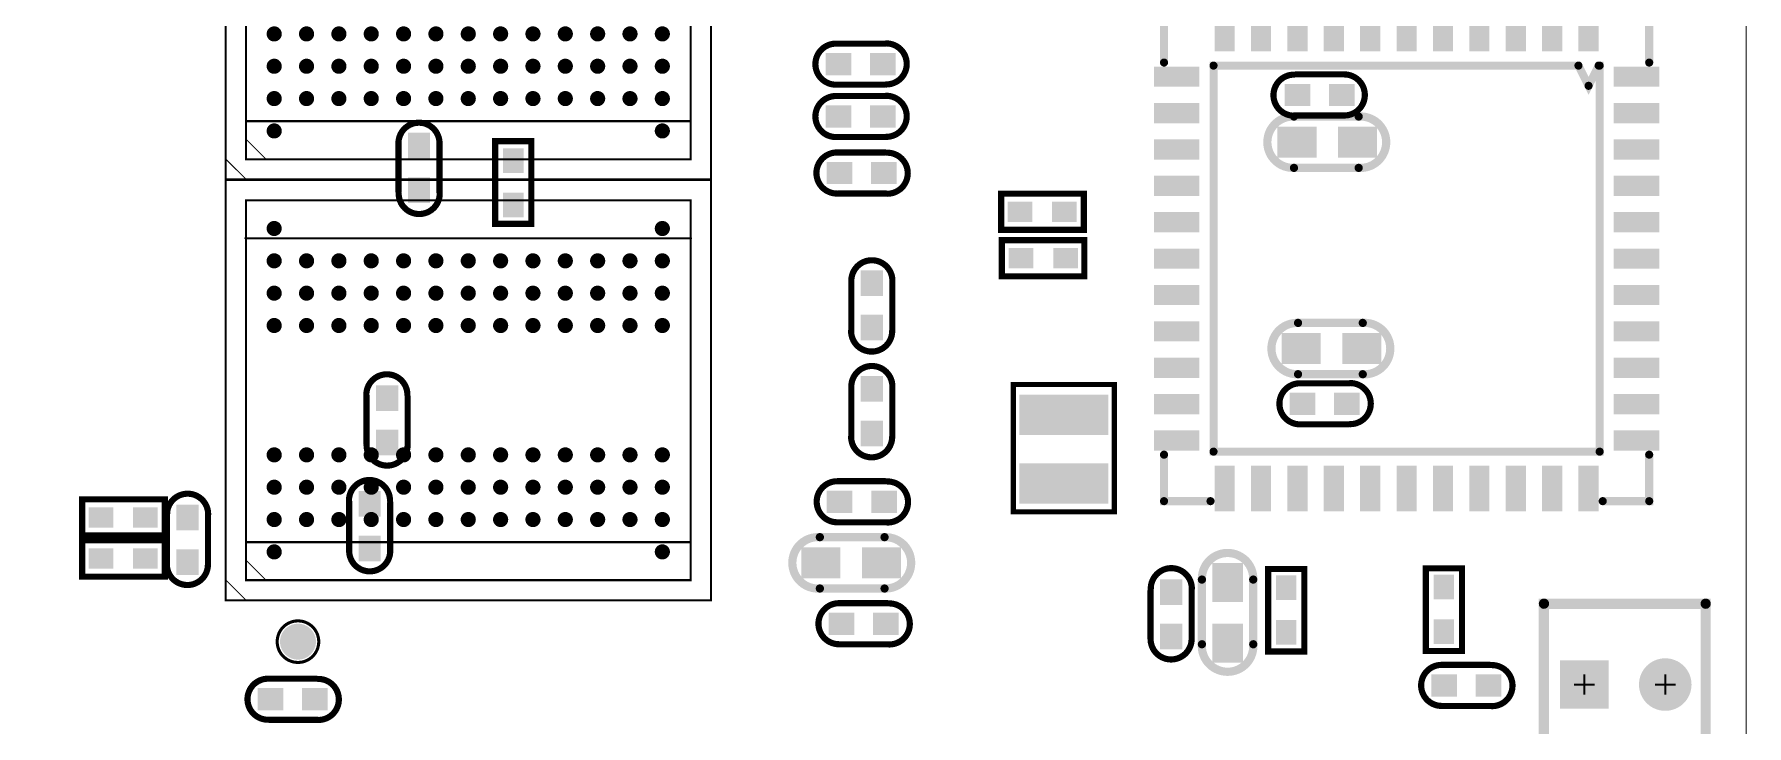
# Model space of a CAD drawing. Extents: x 68 to 180, y 55 to 144.
# Drawn here: x 137.57 to 179.92, y 100.97 to 118.08 of the extents above; entities that cross this region are included whole.
import ezdxf

# ---------------------------------------------------------------- set-up
doc = ezdxf.new("R2010")
doc.units = 0
doc.header["$MEASUREMENT"] = 0
doc.layers.get('0').update_dxf_attribs({"linetype": 'CONTINUOUS'})
for name, color, linetype in [('BOARD_OUTLINE_00', 2, 'CONTINUOUS'), ('DRIL_NPLTE_THRU_01', 16, 'CONTINUOUS'), ('DRIL_NPLTE_THRU_02', 4, 'CONTINUOUS'), ('DRIL_NPLTE_THRU_03', 96, 'CONTINUOUS'), ('DRIL_NPLTE_THRU_04', 136, 'CONTINUOUS'), ('DRIL_NPLTE_THRU_05', 34, 'CONTINUOUS'), ('DRIL_NPLTE_THRU_06', 176, 'CONTINUOUS'), ('DRIL_PLTE_THRU_01', 16, 'CONTINUOUS'), ('DRIL_PLTE_THRU_02', 4, 'CONTINUOUS'), ('DRIL_PLTE_THRU_03', 96, 'CONTINUOUS'), ('DRIL_PLTE_THRU_04', 136, 'CONTINUOUS'), ('DRIL_PLTE_THRU_05', 34, 'CONTINUOUS'), ('DRIL_PLTE_THRU_06', 176, 'CONTINUOUS'), ('DRIL_SYMBOL', 2, 'CONTINUOUS'), ('PADS_BOT', 5, 'CONTINUOUS'), ('PADS_INNER', 1, 'CONTINUOUS'), ('PADS_TOP', 1, 'CONTINUOUS'), ('PADS_XR_121', 222, 'CONTINUOUS'), ('PART_BOT_2DLINE_00', 253, 'CONTINUOUS'), ('PART_TOP_2DLINE_00', 67, 'CONTINUOUS')]:
    doc.layers.add(name, color=color, linetype=linetype)

# ---------------------------------------------------------------- blocks, each defined once
blk = doc.blocks.new('BOARD_5728')
at = {"layer": 'BOARD_OUTLINE_00', "const_width": 0.0254}
blk.add_lwpolyline([(0, -12.664, -0.306685), (1, -11.664), (110.44, -11.664, -0.233627), (111.44, -12.664), (111.44, -92.464, -0.199366), (110.44, -93.464), (1, -93.464, -0.298113), (0, -92.464), (0, -85.073), (12, -85.073), (12, -50.989), (2.337, -50.989), (2.356, -32.194), (0, -32.194)], format="xyb", close=True, dxfattribs=at)
blk = doc.blocks.new('SMOOTH_0$1524')
at = {"const_width": 0.0762}
blk.add_lwpolyline([(-0.0381, 0, 1), (0.0381, 0, 1)], format="xyb", close=True, dxfattribs=at)
blk = doc.blocks.new('PART_BODY_TOP_5731')
at = {"layer": 'PART_TOP_2DLINE_00', "const_width": 0.152}
blk.add_lwpolyline([(-1.028, -0.449), (-1.028, 0.446), (1.015, 0.446), (1.015, -0.449)], close=True, dxfattribs=at)
at = {"layer": 'PART_TOP_2DLINE_00'}
for p in [(-1.028, 0.446), (1.015, 0.446), (-1.028, -0.449), (1.015, -0.449)]:
    blk.add_blockref('SMOOTH_0$1524', p, dxfattribs=at)
blk = doc.blocks.new('DRIL_HOLE_0')
blk.add_lwpolyline([(0, 0, 1), (0, 0, 1)], format="xyb", close=True)
blk = doc.blocks.new('PAD_0')
blk.add_lwpolyline([(0, 0, 1), (0, 0, 1)], format="xyb", close=True)
blk = doc.blocks.new('PAD_1')
at = {"const_width": 0.508}
blk.add_lwpolyline([(-0.305, 0), (0.305, 0)], dxfattribs=at)
blk = doc.blocks.new('STK_TOP_14')
at = {"layer": 'DRIL_PLTE_THRU_01'}
blk.add_blockref('DRIL_HOLE_0', (0, 0), dxfattribs=at)
at = {"layer": 'DRIL_PLTE_THRU_02'}
blk.add_blockref('DRIL_HOLE_0', (0, 0), dxfattribs=at)
at = {"layer": 'DRIL_PLTE_THRU_03'}
blk.add_blockref('DRIL_HOLE_0', (0, 0), dxfattribs=at)
at = {"layer": 'DRIL_PLTE_THRU_04'}
blk.add_blockref('DRIL_HOLE_0', (0, 0), dxfattribs=at)
at = {"layer": 'DRIL_PLTE_THRU_05'}
blk.add_blockref('DRIL_HOLE_0', (0, 0), dxfattribs=at)
at = {"layer": 'DRIL_PLTE_THRU_06'}
blk.add_blockref('DRIL_HOLE_0', (0, 0), dxfattribs=at)
at = {"layer": 'PADS_BOT'}
blk.add_blockref('PAD_0', (0, 0), dxfattribs=at)
at = {"layer": 'PADS_INNER'}
blk.add_blockref('PAD_0', (0, 0), dxfattribs=at)
at = {"layer": 'PADS_TOP'}
blk.add_blockref('PAD_1', (0, 0), dxfattribs=at)
blk = doc.blocks.new('SYM_TOP_14')
for name, p in [('PART_BODY_TOP_5731', (0, 0)), ('STK_TOP_14', (-0.55, 0)), ('STK_TOP_14', (0.55, 0))]:
    blk.add_blockref(name, p)
blk = doc.blocks.new('PART_TOP_3')
blk.add_blockref('SYM_TOP_14', (0, 0))
blk = doc.blocks.new('PART_TOP_5')
blk.add_blockref('SYM_TOP_14', (0, 0))
blk = doc.blocks.new('PART_BODY_BOT_5731')
at = {"layer": 'PART_BOT_2DLINE_00', "const_width": 0.152}
blk.add_lwpolyline([(-1.028, -0.449), (-1.028, 0.446), (1.015, 0.446), (1.015, -0.449)], close=True, dxfattribs=at)
at = {"layer": 'PART_BOT_2DLINE_00'}
for p in [(-1.028, 0.446), (1.015, 0.446), (-1.028, -0.449), (1.015, -0.449)]:
    blk.add_blockref('SMOOTH_0$1524', p, dxfattribs=at)
blk = doc.blocks.new('STK_BOT_14')
at = {"layer": 'DRIL_PLTE_THRU_01'}
blk.add_blockref('DRIL_HOLE_0', (0, 0), dxfattribs=at)
at = {"layer": 'DRIL_PLTE_THRU_02'}
blk.add_blockref('DRIL_HOLE_0', (0, 0), dxfattribs=at)
at = {"layer": 'DRIL_PLTE_THRU_03'}
blk.add_blockref('DRIL_HOLE_0', (0, 0), dxfattribs=at)
at = {"layer": 'DRIL_PLTE_THRU_04'}
blk.add_blockref('DRIL_HOLE_0', (0, 0), dxfattribs=at)
at = {"layer": 'DRIL_PLTE_THRU_05'}
blk.add_blockref('DRIL_HOLE_0', (0, 0), dxfattribs=at)
at = {"layer": 'DRIL_PLTE_THRU_06'}
blk.add_blockref('DRIL_HOLE_0', (0, 0), dxfattribs=at)
at = {"layer": 'PADS_BOT'}
blk.add_blockref('PAD_1', (0, 0), dxfattribs=at)
at = {"layer": 'PADS_INNER'}
blk.add_blockref('PAD_0', (0, 0), dxfattribs=at)
at = {"layer": 'PADS_TOP'}
blk.add_blockref('PAD_0', (0, 0), dxfattribs=at)
blk = doc.blocks.new('SYM_BOT_14')
for name, p in [('PART_BODY_BOT_5731', (0, 0)), ('STK_BOT_14', (-0.55, 0)), ('STK_BOT_14', (0.55, 0))]:
    blk.add_blockref(name, p)
blk = doc.blocks.new('PART_BOT_10')
blk.add_blockref('SYM_BOT_14', (0, 0))
blk = doc.blocks.new('SMOOTH_0$2032')
at = {"const_width": 0.1016}
blk.add_lwpolyline([(-0.0508, 0, 1), (0.0508, 0, 1)], format="xyb", close=True, dxfattribs=at)
blk = doc.blocks.new('PART_BODY_BOT_5734')
at = {"layer": 'PART_BOT_2DLINE_00', "const_width": 0.2032}
blk.add_lwpolyline([(-0.025146, 0.635), (1.575054, 0.635, -1.036434944), (1.575054, -0.635), (-0.025146, -0.635, -1.07236871)], format="xyb", close=True, dxfattribs=at)
at = {"layer": 'PART_BOT_2DLINE_00'}
for p in [(-0.025146, 0.635), (1.575054, 0.635), (-0.025146, -0.635), (1.575054, -0.635)]:
    blk.add_blockref('SMOOTH_0$2032', p, dxfattribs=at)
blk = doc.blocks.new('PAD_7')
at = {"const_width": 0.762}
blk.add_lwpolyline([(-0.4826, 0), (0.4826, 0)], dxfattribs=at)
blk = doc.blocks.new('STK_BOT_19')
at = {"layer": 'DRIL_PLTE_THRU_01'}
blk.add_blockref('DRIL_HOLE_0', (0, 0), dxfattribs=at)
at = {"layer": 'DRIL_PLTE_THRU_02'}
blk.add_blockref('DRIL_HOLE_0', (0, 0), dxfattribs=at)
at = {"layer": 'DRIL_PLTE_THRU_03'}
blk.add_blockref('DRIL_HOLE_0', (0, 0), dxfattribs=at)
at = {"layer": 'DRIL_PLTE_THRU_04'}
blk.add_blockref('DRIL_HOLE_0', (0, 0), dxfattribs=at)
at = {"layer": 'DRIL_PLTE_THRU_05'}
blk.add_blockref('DRIL_HOLE_0', (0, 0), dxfattribs=at)
at = {"layer": 'DRIL_PLTE_THRU_06'}
blk.add_blockref('DRIL_HOLE_0', (0, 0), dxfattribs=at)
at = {"layer": 'PADS_BOT'}
blk.add_blockref('PAD_7', (0, 0), dxfattribs=at)
at = {"layer": 'PADS_INNER'}
blk.add_blockref('PAD_0', (0, 0), dxfattribs=at)
at = {"layer": 'PADS_TOP'}
blk.add_blockref('PAD_0', (0, 0), dxfattribs=at)
blk = doc.blocks.new('SYM_BOT_17')
for name, p in [('PART_BODY_BOT_5734', (0, 0)), ('STK_BOT_19', (0, 0)), ('STK_BOT_19', (1.500124, 0))]:
    blk.add_blockref(name, p)
blk = doc.blocks.new('PART_BOT_16')
blk.add_blockref('SYM_BOT_17', (0, 0))
blk = doc.blocks.new('PART_BODY_TOP_5734')
at = {"layer": 'PART_TOP_2DLINE_00', "const_width": 0.2032}
blk.add_lwpolyline([(-0.025146, 0.635), (1.575054, 0.635, -1.036434944), (1.575054, -0.635), (-0.025146, -0.635, -1.07236871)], format="xyb", close=True, dxfattribs=at)
at = {"layer": 'PART_TOP_2DLINE_00'}
for p in [(-0.025146, 0.635), (1.575054, 0.635), (-0.025146, -0.635), (1.575054, -0.635)]:
    blk.add_blockref('SMOOTH_0$2032', p, dxfattribs=at)
blk = doc.blocks.new('STK_TOP_19')
at = {"layer": 'DRIL_PLTE_THRU_01'}
blk.add_blockref('DRIL_HOLE_0', (0, 0), dxfattribs=at)
at = {"layer": 'DRIL_PLTE_THRU_02'}
blk.add_blockref('DRIL_HOLE_0', (0, 0), dxfattribs=at)
at = {"layer": 'DRIL_PLTE_THRU_03'}
blk.add_blockref('DRIL_HOLE_0', (0, 0), dxfattribs=at)
at = {"layer": 'DRIL_PLTE_THRU_04'}
blk.add_blockref('DRIL_HOLE_0', (0, 0), dxfattribs=at)
at = {"layer": 'DRIL_PLTE_THRU_05'}
blk.add_blockref('DRIL_HOLE_0', (0, 0), dxfattribs=at)
at = {"layer": 'DRIL_PLTE_THRU_06'}
blk.add_blockref('DRIL_HOLE_0', (0, 0), dxfattribs=at)
at = {"layer": 'PADS_BOT'}
blk.add_blockref('PAD_0', (0, 0), dxfattribs=at)
at = {"layer": 'PADS_INNER'}
blk.add_blockref('PAD_0', (0, 0), dxfattribs=at)
at = {"layer": 'PADS_TOP'}
blk.add_blockref('PAD_7', (0, 0), dxfattribs=at)
blk = doc.blocks.new('SYM_TOP_17')
for name, p in [('PART_BODY_TOP_5734', (0, 0)), ('STK_TOP_19', (0, 0)), ('STK_TOP_19', (1.500124, 0))]:
    blk.add_blockref(name, p)
blk = doc.blocks.new('PART_TOP_17')
blk.add_blockref('SYM_TOP_17', (0, 0))
blk = doc.blocks.new('SMOOTH_0$127')
at = {"const_width": 0.0635}
blk.add_lwpolyline([(-0.03175, 0, 1), (0.03175, 0, 1)], format="xyb", close=True, dxfattribs=at)
blk = doc.blocks.new('PART_BODY_TOP_5740')
at = {"layer": 'PART_TOP_2DLINE_00', "const_width": 0.127}
blk.add_lwpolyline([(-1.6, 1.25), (1.55, 1.25), (1.55, -1.25), (-1.6, -1.25)], close=True, dxfattribs=at)
at = {"layer": 'PART_TOP_2DLINE_00'}
for p in [(-1.6, 1.25), (1.55, 1.25), (-1.6, -1.25), (1.55, -1.25)]:
    blk.add_blockref('SMOOTH_0$127', p, dxfattribs=at)
blk = doc.blocks.new('PAD_9')
at = {"const_width": 1}
blk.add_lwpolyline([(-1.1, 0), (1.1, 0)], dxfattribs=at)
blk = doc.blocks.new('STK_TOP_25')
at = {"layer": 'DRIL_NPLTE_THRU_01'}
blk.add_blockref('DRIL_HOLE_0', (0, 0), dxfattribs=at)
at = {"layer": 'DRIL_NPLTE_THRU_02'}
blk.add_blockref('DRIL_HOLE_0', (0, 0), dxfattribs=at)
at = {"layer": 'DRIL_NPLTE_THRU_03'}
blk.add_blockref('DRIL_HOLE_0', (0, 0), dxfattribs=at)
at = {"layer": 'DRIL_NPLTE_THRU_04'}
blk.add_blockref('DRIL_HOLE_0', (0, 0), dxfattribs=at)
at = {"layer": 'DRIL_NPLTE_THRU_05'}
blk.add_blockref('DRIL_HOLE_0', (0, 0), dxfattribs=at)
at = {"layer": 'DRIL_NPLTE_THRU_06'}
blk.add_blockref('DRIL_HOLE_0', (0, 0), dxfattribs=at)
at = {"layer": 'PADS_BOT'}
blk.add_blockref('PAD_0', (0, 0), dxfattribs=at)
at = {"layer": 'PADS_INNER'}
blk.add_blockref('PAD_0', (0, 0), dxfattribs=at)
at = {"layer": 'PADS_TOP', "rotation": 90}
blk.add_blockref('PAD_9', (0, 0), dxfattribs=at)
blk = doc.blocks.new('SYM_TOP_23')
for name, p in [('PART_BODY_TOP_5740', (0, 0)), ('STK_TOP_25', (-0.85, 0)), ('STK_TOP_25', (0.85, 0))]:
    blk.add_blockref(name, p)
blk = doc.blocks.new('PART_TOP_55')
blk.add_blockref('SYM_TOP_23', (0, 0))
blk = doc.blocks.new('SMOOTH_0$254')
at = {"const_width": 0.127}
blk.add_lwpolyline([(-0.0635, 0, 1), (0.0635, 0, 1)], format="xyb", close=True, dxfattribs=at)
blk = doc.blocks.new('PART_BODY_TOP_5742')
at = {"layer": 'PART_TOP_2DLINE_00', "const_width": 0.254}
for points in [[(-1, 2), (3, 2), (3, -24), (-1, -24)], [(-1.5, -8.15), (-0.7, -8.15), (-0.7, -14.15), (-1.5, -14.15)]]:
    blk.add_lwpolyline(points, close=True, dxfattribs=at)
at = {"layer": 'PART_TOP_2DLINE_00'}
for p in [(-1, 2), (3, 2), (-1.5, -8.15), (-0.7, -8.15), (-1.5, -14.15), (-0.7, -14.15), (-1, -24), (3, -24)]:
    blk.add_blockref('SMOOTH_0$254', p, dxfattribs=at)
blk = doc.blocks.new('DRIL_SYMBOL_0$8')
at = {"layer": 'DRIL_SYMBOL', "const_width": 0.0508}
for points in [[(-0.254, 0), (0.254, 0)], [(0, -0.254), (0, 0.254)]]:
    blk.add_lwpolyline(points, dxfattribs=at)
blk = doc.blocks.new('DRIL_HOLE_0$8')
at = {"const_width": 0.4}
blk.add_lwpolyline([(-0.2, 0, 1), (0.2, 0, 1)], format="xyb", close=True, dxfattribs=at)
blk.add_blockref('DRIL_SYMBOL_0$8', (0, 0))
blk = doc.blocks.new('PAD_11')
at = {"const_width": 0.6}
blk.add_lwpolyline([(0, -0.3, 1), (0, 0.3, 1)], format="xyb", close=True, dxfattribs=at)
blk = doc.blocks.new('PAD_12')
at = {"const_width": 1.2}
blk.add_lwpolyline([(-0.6, 0), (0.6, 0)], dxfattribs=at)
blk = doc.blocks.new('STK_TOP_28')
at = {"layer": 'DRIL_PLTE_THRU_01'}
blk.add_blockref('DRIL_HOLE_0$8', (0, 0), dxfattribs=at)
at = {"layer": 'DRIL_PLTE_THRU_02'}
blk.add_blockref('DRIL_HOLE_0$8', (0, 0), dxfattribs=at)
at = {"layer": 'DRIL_PLTE_THRU_03'}
blk.add_blockref('DRIL_HOLE_0$8', (0, 0), dxfattribs=at)
at = {"layer": 'DRIL_PLTE_THRU_04'}
blk.add_blockref('DRIL_HOLE_0$8', (0, 0), dxfattribs=at)
at = {"layer": 'DRIL_PLTE_THRU_05'}
blk.add_blockref('DRIL_HOLE_0$8', (0, 0), dxfattribs=at)
at = {"layer": 'DRIL_PLTE_THRU_06'}
blk.add_blockref('DRIL_HOLE_0$8', (0, 0), dxfattribs=at)
at = {"layer": 'PADS_BOT'}
blk.add_blockref('PAD_12', (0, 0), dxfattribs=at)
at = {"layer": 'PADS_INNER'}
blk.add_blockref('PAD_11', (0, 0), dxfattribs=at)
at = {"layer": 'PADS_TOP'}
blk.add_blockref('PAD_12', (0, 0), dxfattribs=at)
blk = doc.blocks.new('PAD_13')
at = {"const_width": 0.65}
blk.add_lwpolyline([(0, -0.325, 1), (0, 0.325, 1)], format="xyb", close=True, dxfattribs=at)
blk = doc.blocks.new('STK_TOP_27')
at = {"layer": 'DRIL_PLTE_THRU_01'}
blk.add_blockref('DRIL_HOLE_0$8', (0, 0), dxfattribs=at)
at = {"layer": 'DRIL_PLTE_THRU_02'}
blk.add_blockref('DRIL_HOLE_0$8', (0, 0), dxfattribs=at)
at = {"layer": 'DRIL_PLTE_THRU_03'}
blk.add_blockref('DRIL_HOLE_0$8', (0, 0), dxfattribs=at)
at = {"layer": 'DRIL_PLTE_THRU_04'}
blk.add_blockref('DRIL_HOLE_0$8', (0, 0), dxfattribs=at)
at = {"layer": 'DRIL_PLTE_THRU_05'}
blk.add_blockref('DRIL_HOLE_0$8', (0, 0), dxfattribs=at)
at = {"layer": 'DRIL_PLTE_THRU_06'}
blk.add_blockref('DRIL_HOLE_0$8', (0, 0), dxfattribs=at)
at = {"layer": 'PADS_BOT'}
blk.add_blockref('PAD_13', (0, 0), dxfattribs=at)
at = {"layer": 'PADS_INNER'}
blk.add_blockref('PAD_11', (0, 0), dxfattribs=at)
at = {"layer": 'PADS_TOP'}
blk.add_blockref('PAD_13', (0, 0), dxfattribs=at)
blk = doc.blocks.new('SYM_TOP_25')
for name, p in [('PART_BODY_TOP_5742', (0, 0)), ('STK_TOP_28', (0, 0)), ('STK_TOP_27', (2, 0)), ('STK_TOP_27', (0, -2)), ('STK_TOP_27', (2, -2)), ('STK_TOP_27', (0, -4)), ('STK_TOP_27', (2, -4)), ('STK_TOP_27', (0, -6)), ('STK_TOP_27', (2, -6)), ('STK_TOP_27', (0, -8)), ('STK_TOP_27', (2, -8)), ('STK_TOP_27', (0, -10)), ('STK_TOP_27', (2, -10)), ('STK_TOP_27', (0, -12)), ('STK_TOP_27', (2, -12)), ('STK_TOP_27', (0, -14)), ('STK_TOP_27', (2, -14)), ('STK_TOP_27', (0, -16)), ('STK_TOP_27', (2, -16)), ('STK_TOP_27', (0, -18)), ('STK_TOP_27', (2, -18)), ('STK_TOP_27', (0, -20)), ('STK_TOP_27', (2, -20)), ('STK_TOP_27', (0, -22)), ('STK_TOP_27', (2, -22))]:
    blk.add_blockref(name, p)
blk = doc.blocks.new('PART_TOP_62')
blk.add_blockref('SYM_TOP_25', (0, 0))
blk = doc.blocks.new('SMOOTH_0$2')
at = {"const_width": 0.1}
blk.add_lwpolyline([(-0.05, 0, 1), (0.05, 0, 1)], format="xyb", close=True, dxfattribs=at)
blk = doc.blocks.new('PART_BODY_TOP_5762')
at = {"layer": 'PART_TOP_2DLINE_00', "const_width": 0.2}
for points in [[(-6, 4.85), (-6, 6), (-4.85, 6)], [(4.85, 6), (6, 6), (6, 4.85)], [(-4.85, -6), (-6, -6), (-6, -4.85)], [(6, -4.85), (6, -6), (4.85, -6)]]:
    blk.add_lwpolyline(points, dxfattribs=at)
at = {"layer": 'PART_TOP_2DLINE_00'}
for points, const_width in [([(-6.35, 4.5), (-7.2, 4.75), (-7.2, 4.25)], 0.203), ([(-4.775, -4.775), (4.775, -4.775), (4.775, 4.775), (-4.775, 4.775), (-4.775, 4.75), (-4.275, 4.5), (-4.775, 4.25)], 0.2)]:
    blk.add_lwpolyline(points, close=True, dxfattribs=dict(at, const_width=const_width))
for name, p in [('SMOOTH_0$2', (-6, 6)), ('SMOOTH_0$2', (-4.85, 6)), ('SMOOTH_0$2', (4.85, 6)), ('SMOOTH_0$2', (6, 6)), ('SMOOTH_0$2032', (-7.2, 4.75)), ('SMOOTH_0$2', (-6, 4.85)), ('SMOOTH_0$2', (-4.775, 4.775)), ('SMOOTH_0$2', (-4.775, 4.75)), ('SMOOTH_0$2', (4.775, 4.775)), ('SMOOTH_0$2', (6, 4.85)), ('SMOOTH_0$2032', (-7.2, 4.25)), ('SMOOTH_0$2032', (-6.35, 4.5)), ('SMOOTH_0$2', (-4.775, 4.25)), ('SMOOTH_0$2', (-4.275, 4.5)), ('SMOOTH_0$2', (-6, -4.85)), ('SMOOTH_0$2', (-4.775, -4.775)), ('SMOOTH_0$2', (4.775, -4.775)), ('SMOOTH_0$2', (6, -4.85)), ('SMOOTH_0$2', (-6, -6)), ('SMOOTH_0$2', (-4.85, -6)), ('SMOOTH_0$2', (4.85, -6)), ('SMOOTH_0$2', (6, -6))]:
    blk.add_blockref(name, p, dxfattribs=at)
blk = doc.blocks.new('PAD_44')
at = {"const_width": 0.5}
blk.add_lwpolyline([(-0.5625, 0), (0.5625, 0)], dxfattribs=at)
blk = doc.blocks.new('STK_TOP_61')
at = {"layer": 'DRIL_NPLTE_THRU_01'}
blk.add_blockref('DRIL_HOLE_0', (0, 0), dxfattribs=at)
at = {"layer": 'DRIL_NPLTE_THRU_02'}
blk.add_blockref('DRIL_HOLE_0', (0, 0), dxfattribs=at)
at = {"layer": 'DRIL_NPLTE_THRU_03'}
blk.add_blockref('DRIL_HOLE_0', (0, 0), dxfattribs=at)
at = {"layer": 'DRIL_NPLTE_THRU_04'}
blk.add_blockref('DRIL_HOLE_0', (0, 0), dxfattribs=at)
at = {"layer": 'DRIL_NPLTE_THRU_05'}
blk.add_blockref('DRIL_HOLE_0', (0, 0), dxfattribs=at)
at = {"layer": 'DRIL_NPLTE_THRU_06'}
blk.add_blockref('DRIL_HOLE_0', (0, 0), dxfattribs=at)
at = {"layer": 'PADS_BOT'}
blk.add_blockref('PAD_0', (0, 0), dxfattribs=at)
at = {"layer": 'PADS_INNER'}
blk.add_blockref('PAD_0', (0, 0), dxfattribs=at)
at = {"layer": 'PADS_TOP'}
blk.add_blockref('PAD_44', (0, 0), dxfattribs=at)
at = {"layer": 'PADS_XR_121'}
blk.add_blockref('PAD_44', (0, 0), dxfattribs=at)
blk = doc.blocks.new('STK_TOP_62')
at = {"layer": 'DRIL_NPLTE_THRU_01'}
blk.add_blockref('DRIL_HOLE_0', (0, 0), dxfattribs=at)
at = {"layer": 'DRIL_NPLTE_THRU_02'}
blk.add_blockref('DRIL_HOLE_0', (0, 0), dxfattribs=at)
at = {"layer": 'DRIL_NPLTE_THRU_03'}
blk.add_blockref('DRIL_HOLE_0', (0, 0), dxfattribs=at)
at = {"layer": 'DRIL_NPLTE_THRU_04'}
blk.add_blockref('DRIL_HOLE_0', (0, 0), dxfattribs=at)
at = {"layer": 'DRIL_NPLTE_THRU_05'}
blk.add_blockref('DRIL_HOLE_0', (0, 0), dxfattribs=at)
at = {"layer": 'DRIL_NPLTE_THRU_06'}
blk.add_blockref('DRIL_HOLE_0', (0, 0), dxfattribs=at)
at = {"layer": 'PADS_BOT'}
blk.add_blockref('PAD_0', (0, 0), dxfattribs=at)
at = {"layer": 'PADS_INNER'}
blk.add_blockref('PAD_0', (0, 0), dxfattribs=at)
at = {"layer": 'PADS_TOP', "rotation": 90}
blk.add_blockref('PAD_44', (0, 0), dxfattribs=at)
at = {"layer": 'PADS_XR_121', "rotation": 90}
blk.add_blockref('PAD_44', (0, 0), dxfattribs=at)
blk = doc.blocks.new('SYM_TOP_45')
for name, p in [('STK_TOP_62', (-4.5, 5.6875)), ('STK_TOP_62', (-3.6, 5.6875)), ('STK_TOP_62', (-2.7, 5.6875)), ('STK_TOP_62', (-1.8, 5.6875)), ('STK_TOP_62', (-0.9, 5.6875)), ('STK_TOP_62', (0, 5.6875)), ('STK_TOP_62', (0.9, 5.6875)), ('STK_TOP_62', (1.8, 5.6875)), ('STK_TOP_62', (2.7, 5.6875)), ('STK_TOP_62', (3.6, 5.6875)), ('STK_TOP_62', (4.5, 5.6875)), ('PART_BODY_TOP_5762', (0, 0)), ('STK_TOP_61', (-5.6875, 4.5)), ('STK_TOP_61', (5.6875, 4.5)), ('STK_TOP_61', (-5.6875, 3.6)), ('STK_TOP_61', (5.6875, 3.6)), ('STK_TOP_61', (-5.6875, 2.7)), ('STK_TOP_61', (5.6875, 2.7)), ('STK_TOP_61', (-5.6875, 1.8)), ('STK_TOP_61', (5.6875, 1.8)), ('STK_TOP_61', (-5.6875, 0.9)), ('STK_TOP_61', (5.6875, 0.9)), ('STK_TOP_61', (-5.6875, 0)), ('STK_TOP_61', (5.6875, 0)), ('STK_TOP_61', (-5.6875, -0.9)), ('STK_TOP_61', (5.6875, -0.9)), ('STK_TOP_61', (-5.6875, -1.8)), ('STK_TOP_61', (5.6875, -1.8)), ('STK_TOP_61', (-5.6875, -2.7)), ('STK_TOP_61', (5.6875, -2.7)), ('STK_TOP_61', (-5.6875, -3.6)), ('STK_TOP_61', (5.6875, -3.6)), ('STK_TOP_61', (-5.6875, -4.5)), ('STK_TOP_61', (5.6875, -4.5)), ('STK_TOP_62', (-4.5, -5.6875)), ('STK_TOP_62', (-3.6, -5.6875)), ('STK_TOP_62', (-2.7, -5.6875)), ('STK_TOP_62', (-1.8, -5.6875)), ('STK_TOP_62', (-0.9, -5.6875)), ('STK_TOP_62', (0, -5.6875)), ('STK_TOP_62', (0.9, -5.6875)), ('STK_TOP_62', (1.8, -5.6875)), ('STK_TOP_62', (2.7, -5.6875)), ('STK_TOP_62', (3.6, -5.6875)), ('STK_TOP_62', (4.5, -5.6875))]:
    blk.add_blockref(name, p)
blk = doc.blocks.new('PART_TOP_94')
blk.add_blockref('SYM_TOP_45', (0, 0))
blk = doc.blocks.new('PART_TOP_179')
blk.add_blockref('SYM_TOP_14', (0, 0))
blk = doc.blocks.new('PART_TOP_180')
blk.add_blockref('SYM_TOP_14', (0, 0))
blk = doc.blocks.new('PART_TOP_182')
blk.add_blockref('SYM_TOP_14', (0, 0))
blk = doc.blocks.new('PART_TOP_187')
blk.add_blockref('SYM_TOP_14', (0, 0))
blk = doc.blocks.new('PART_BODY_TOP_5792')
at = {"layer": 'PART_TOP_2DLINE_00', "const_width": 0.1524}
for points in [[(-0.6096, -0.508, -1), (-0.6096, 0.508)], [(0.633804, 0.502572, -1), (0.633804, -0.513428)]]:
    blk.add_lwpolyline(points, format="xyb", dxfattribs=at)
for points in [[(-0.6096, 0.508), (0.5842, 0.508)], [(-0.5842, -0.508), (0.6096, -0.508)]]:
    blk.add_lwpolyline(points, dxfattribs=at)
at = {"layer": 'PART_TOP_2DLINE_00'}
for p in [(-0.6096, 0.508), (-0.6096, 0.508), (0.5842, 0.508), (0.633804, 0.502572), (-0.6096, -0.508), (-0.5842, -0.508), (0.6096, -0.508), (0.633804, -0.513428)]:
    blk.add_blockref('SMOOTH_0$1524', p, dxfattribs=at)
blk = doc.blocks.new('PAD_79')
at = {"const_width": 0.55}
blk.add_lwpolyline([(-0.3175, 0), (0.3175, 0)], dxfattribs=at)
blk = doc.blocks.new('STK_TOP_110')
at = {"layer": 'DRIL_PLTE_THRU_01'}
blk.add_blockref('DRIL_HOLE_0', (0, 0), dxfattribs=at)
at = {"layer": 'DRIL_PLTE_THRU_02'}
blk.add_blockref('DRIL_HOLE_0', (0, 0), dxfattribs=at)
at = {"layer": 'DRIL_PLTE_THRU_03'}
blk.add_blockref('DRIL_HOLE_0', (0, 0), dxfattribs=at)
at = {"layer": 'DRIL_PLTE_THRU_04'}
blk.add_blockref('DRIL_HOLE_0', (0, 0), dxfattribs=at)
at = {"layer": 'DRIL_PLTE_THRU_05'}
blk.add_blockref('DRIL_HOLE_0', (0, 0), dxfattribs=at)
at = {"layer": 'DRIL_PLTE_THRU_06'}
blk.add_blockref('DRIL_HOLE_0', (0, 0), dxfattribs=at)
at = {"layer": 'PADS_BOT'}
blk.add_blockref('PAD_0', (0, 0), dxfattribs=at)
at = {"layer": 'PADS_INNER'}
blk.add_blockref('PAD_0', (0, 0), dxfattribs=at)
at = {"layer": 'PADS_TOP'}
blk.add_blockref('PAD_79', (0, 0), dxfattribs=at)
blk = doc.blocks.new('SYM_TOP_75')
for name, p in [('PART_BODY_TOP_5792', (0, 0)), ('STK_TOP_110', (-0.55, 0)), ('STK_TOP_110', (0.55, 0))]:
    blk.add_blockref(name, p)
blk = doc.blocks.new('PART_TOP_276')
blk.add_blockref('SYM_TOP_75', (0, 0))
blk = doc.blocks.new('PART_BODY_BOT_5792')
at = {"layer": 'PART_BOT_2DLINE_00', "const_width": 0.1524}
for points in [[(-0.6096, -0.508, -1), (-0.6096, 0.508)], [(0.633804, 0.502572, -1), (0.633804, -0.513428)]]:
    blk.add_lwpolyline(points, format="xyb", dxfattribs=at)
for points in [[(-0.6096, 0.508), (0.5842, 0.508)], [(-0.5842, -0.508), (0.6096, -0.508)]]:
    blk.add_lwpolyline(points, dxfattribs=at)
at = {"layer": 'PART_BOT_2DLINE_00'}
for p in [(-0.6096, 0.508), (-0.6096, 0.508), (0.5842, 0.508), (0.633804, 0.502572), (-0.6096, -0.508), (-0.5842, -0.508), (0.6096, -0.508), (0.633804, -0.513428)]:
    blk.add_blockref('SMOOTH_0$1524', p, dxfattribs=at)
blk = doc.blocks.new('STK_BOT_110')
at = {"layer": 'DRIL_PLTE_THRU_01'}
blk.add_blockref('DRIL_HOLE_0', (0, 0), dxfattribs=at)
at = {"layer": 'DRIL_PLTE_THRU_02'}
blk.add_blockref('DRIL_HOLE_0', (0, 0), dxfattribs=at)
at = {"layer": 'DRIL_PLTE_THRU_03'}
blk.add_blockref('DRIL_HOLE_0', (0, 0), dxfattribs=at)
at = {"layer": 'DRIL_PLTE_THRU_04'}
blk.add_blockref('DRIL_HOLE_0', (0, 0), dxfattribs=at)
at = {"layer": 'DRIL_PLTE_THRU_05'}
blk.add_blockref('DRIL_HOLE_0', (0, 0), dxfattribs=at)
at = {"layer": 'DRIL_PLTE_THRU_06'}
blk.add_blockref('DRIL_HOLE_0', (0, 0), dxfattribs=at)
at = {"layer": 'PADS_BOT'}
blk.add_blockref('PAD_79', (0, 0), dxfattribs=at)
at = {"layer": 'PADS_INNER'}
blk.add_blockref('PAD_0', (0, 0), dxfattribs=at)
at = {"layer": 'PADS_TOP'}
blk.add_blockref('PAD_0', (0, 0), dxfattribs=at)
blk = doc.blocks.new('SYM_BOT_75')
for name, p in [('PART_BODY_BOT_5792', (0, 0)), ('STK_BOT_110', (-0.55, 0)), ('STK_BOT_110', (0.55, 0))]:
    blk.add_blockref(name, p)
blk = doc.blocks.new('PART_BOT_283')
blk.add_blockref('SYM_BOT_75', (0, 0))
blk = doc.blocks.new('PART_BOT_285')
blk.add_blockref('SYM_BOT_75', (0, 0))
blk = doc.blocks.new('PART_BOT_289')
blk.add_blockref('SYM_BOT_75', (0, 0))
blk = doc.blocks.new('PART_TOP_292')
blk.add_blockref('SYM_TOP_75', (0, 0))
blk = doc.blocks.new('PART_BOT_294')
blk.add_blockref('SYM_BOT_75', (0, 0))
blk = doc.blocks.new('PART_TOP_302')
blk.add_blockref('SYM_TOP_75', (0, 0))
blk = doc.blocks.new('PART_TOP_305')
blk.add_blockref('SYM_TOP_75', (0, 0))
blk = doc.blocks.new('PART_TOP_308')
blk.add_blockref('SYM_TOP_75', (0, 0))
blk = doc.blocks.new('PART_TOP_311')
blk.add_blockref('SYM_TOP_75', (0, 0))
blk = doc.blocks.new('PART_BOT_315')
blk.add_blockref('SYM_BOT_75', (0, 0))
blk = doc.blocks.new('PART_TOP_321')
blk.add_blockref('SYM_TOP_75', (0, 0))
blk = doc.blocks.new('PART_TOP_419')
blk.add_blockref('SYM_TOP_75', (0, 0))
blk = doc.blocks.new('SMOOTH_0$0508')
at = {"const_width": 0.0254}
blk.add_lwpolyline([(-0.0127, 0, 1), (0.0127, 0, 1)], format="xyb", close=True, dxfattribs=at)
blk = doc.blocks.new('SMOOTH_0$0254')
at = {"const_width": 0.0127}
blk.add_lwpolyline([(-0.00635, 0, 1), (0.00635, 0, 1)], format="xyb", close=True, dxfattribs=at)
blk = doc.blocks.new('PART_BODY_TOP_5729')
at = {"layer": 'PART_TOP_2DLINE_00', "const_width": 0.0508}
for points in [[(5.2, -6), (-5.2, -6), (-5.2, 6), (5.2, 6)], [(4.7, -5.5), (-4.7, -5.5), (-4.7, 5.5), (4.7, 5.5)]]:
    blk.add_lwpolyline(points, close=True, dxfattribs=at)
at = {"layer": 'PART_TOP_2DLINE_00'}
for points, const_width in [([(-4.712, 5.982), (-5.194, 5.499)], 0.0254), ([(-4.204, 5.499), (-4.686, 5.016)], 0.0254), ([(-3.759, 5.486), (-3.759, -5.486)], 0.0508), ([(3.759, 5.512), (3.759, -5.512)], 0.0508)]:
    blk.add_lwpolyline(points, dxfattribs=dict(at, const_width=const_width))
for name, p in [('SMOOTH_0$0508', (-5.2, 6)), ('SMOOTH_0$0254', (-4.712, 5.982)), ('SMOOTH_0$0508', (5.2, 6)), ('SMOOTH_0$0254', (-5.194, 5.499)), ('SMOOTH_0$0508', (-4.7, 5.5)), ('SMOOTH_0$0254', (-4.204, 5.499)), ('SMOOTH_0$0508', (-3.759, 5.486)), ('SMOOTH_0$0508', (3.759, 5.512)), ('SMOOTH_0$0508', (4.7, 5.5)), ('SMOOTH_0$0254', (-4.686, 5.016)), ('SMOOTH_0$0508', (-4.7, -5.5)), ('SMOOTH_0$0508', (-3.759, -5.486)), ('SMOOTH_0$0508', (3.759, -5.512)), ('SMOOTH_0$0508', (4.7, -5.5)), ('SMOOTH_0$0508', (-5.2, -6)), ('SMOOTH_0$0508', (5.2, -6))]:
    blk.add_blockref(name, p, dxfattribs=at)
blk = doc.blocks.new('PAD_80')
at = {"const_width": 0.187325}
blk.add_lwpolyline([(0, -0.093662, 1), (0, 0.093662, 1)], format="xyb", close=True, dxfattribs=at)
blk = doc.blocks.new('STK_TOP_12')
at = {"layer": 'DRIL_PLTE_THRU_01'}
blk.add_blockref('DRIL_HOLE_0', (0, 0), dxfattribs=at)
at = {"layer": 'DRIL_PLTE_THRU_02'}
blk.add_blockref('DRIL_HOLE_0', (0, 0), dxfattribs=at)
at = {"layer": 'DRIL_PLTE_THRU_03'}
blk.add_blockref('DRIL_HOLE_0', (0, 0), dxfattribs=at)
at = {"layer": 'DRIL_PLTE_THRU_04'}
blk.add_blockref('DRIL_HOLE_0', (0, 0), dxfattribs=at)
at = {"layer": 'DRIL_PLTE_THRU_05'}
blk.add_blockref('DRIL_HOLE_0', (0, 0), dxfattribs=at)
at = {"layer": 'DRIL_PLTE_THRU_06'}
blk.add_blockref('DRIL_HOLE_0', (0, 0), dxfattribs=at)
at = {"layer": 'PADS_BOT'}
blk.add_blockref('PAD_0', (0, 0), dxfattribs=at)
at = {"layer": 'PADS_INNER'}
blk.add_blockref('PAD_0', (0, 0), dxfattribs=at)
at = {"layer": 'PADS_TOP'}
blk.add_blockref('PAD_80', (0, 0), dxfattribs=at)
blk = doc.blocks.new('SYM_TOP_12')
for name, p in [('PART_BODY_TOP_5729', (0, 0)), ('STK_TOP_12', (-4, 4.8)), ('STK_TOP_12', (-3.2, 4.8)), ('STK_TOP_12', (-2.4, 4.8)), ('STK_TOP_12', (-1.6, 4.8)), ('STK_TOP_12', (1.6, 4.8)), ('STK_TOP_12', (2.4, 4.8)), ('STK_TOP_12', (3.2, 4.8)), ('STK_TOP_12', (4, 4.8)), ('STK_TOP_12', (-3.2, 4)), ('STK_TOP_12', (-2.4, 4)), ('STK_TOP_12', (-1.6, 4)), ('STK_TOP_12', (1.6, 4)), ('STK_TOP_12', (2.4, 4)), ('STK_TOP_12', (3.2, 4)), ('STK_TOP_12', (-3.2, 3.2)), ('STK_TOP_12', (-2.4, 3.2)), ('STK_TOP_12', (-1.6, 3.2)), ('STK_TOP_12', (1.6, 3.2)), ('STK_TOP_12', (2.4, 3.2)), ('STK_TOP_12', (3.2, 3.2)), ('STK_TOP_12', (-3.2, 2.4)), ('STK_TOP_12', (-2.4, 2.4)), ('STK_TOP_12', (-1.6, 2.4)), ('STK_TOP_12', (1.6, 2.4)), ('STK_TOP_12', (2.4, 2.4)), ('STK_TOP_12', (3.2, 2.4)), ('STK_TOP_12', (-3.2, 1.6)), ('STK_TOP_12', (-2.4, 1.6)), ('STK_TOP_12', (-1.6, 1.6)), ('STK_TOP_12', (1.6, 1.6)), ('STK_TOP_12', (2.4, 1.6)), ('STK_TOP_12', (3.2, 1.6)), ('STK_TOP_12', (-3.2, 0.8)), ('STK_TOP_12', (-2.4, 0.8)), ('STK_TOP_12', (-1.6, 0.8)), ('STK_TOP_12', (1.6, 0.8)), ('STK_TOP_12', (2.4, 0.8)), ('STK_TOP_12', (3.2, 0.8)), ('STK_TOP_12', (-3.2, 0)), ('STK_TOP_12', (-2.4, 0)), ('STK_TOP_12', (-1.6, 0)), ('STK_TOP_12', (1.6, 0)), ('STK_TOP_12', (2.4, 0)), ('STK_TOP_12', (3.2, 0)), ('STK_TOP_12', (-3.2, -0.8)), ('STK_TOP_12', (-2.4, -0.8)), ('STK_TOP_12', (-1.6, -0.8)), ('STK_TOP_12', (1.6, -0.8)), ('STK_TOP_12', (2.4, -0.8)), ('STK_TOP_12', (3.2, -0.8)), ('STK_TOP_12', (-3.2, -1.6)), ('STK_TOP_12', (-2.4, -1.6)), ('STK_TOP_12', (-1.6, -1.6)), ('STK_TOP_12', (1.6, -1.6)), ('STK_TOP_12', (2.4, -1.6)), ('STK_TOP_12', (3.2, -1.6)), ('STK_TOP_12', (-3.2, -2.4)), ('STK_TOP_12', (-2.4, -2.4)), ('STK_TOP_12', (-1.6, -2.4)), ('STK_TOP_12', (1.6, -2.4)), ('STK_TOP_12', (2.4, -2.4)), ('STK_TOP_12', (3.2, -2.4)), ('STK_TOP_12', (-3.2, -3.2)), ('STK_TOP_12', (-2.4, -3.2)), ('STK_TOP_12', (-1.6, -3.2)), ('STK_TOP_12', (1.6, -3.2)), ('STK_TOP_12', (2.4, -3.2)), ('STK_TOP_12', (3.2, -3.2)), ('STK_TOP_12', (-3.2, -4)), ('STK_TOP_12', (-2.4, -4)), ('STK_TOP_12', (-1.6, -4)), ('STK_TOP_12', (1.6, -4)), ('STK_TOP_12', (2.4, -4)), ('STK_TOP_12', (3.2, -4)), ('STK_TOP_12', (-4, -4.8)), ('STK_TOP_12', (-3.2, -4.8)), ('STK_TOP_12', (-2.4, -4.8)), ('STK_TOP_12', (-1.6, -4.8)), ('STK_TOP_12', (1.6, -4.8)), ('STK_TOP_12', (2.4, -4.8)), ('STK_TOP_12', (3.2, -4.8)), ('STK_TOP_12', (4, -4.8))]:
    blk.add_blockref(name, p)
blk = doc.blocks.new('PART_TOP_445')
blk.add_blockref('SYM_TOP_12', (0, 0))
blk = doc.blocks.new('PART_TOP_448')
blk.add_blockref('SYM_TOP_12', (0, 0))
blk = doc.blocks.new('PART_BOT_449')
blk.add_blockref('SYM_BOT_17', (0, 0))
blk = doc.blocks.new('PART_BOT_467')
blk.add_blockref('SYM_BOT_75', (0, 0))
blk = doc.blocks.new('PART_TOP_468')
blk.add_blockref('SYM_TOP_75', (0, 0))
blk = doc.blocks.new('PART_BOT_469')
blk.add_blockref('SYM_BOT_75', (0, 0))
blk = doc.blocks.new('PART_TOP_475')
blk.add_blockref('SYM_TOP_17', (0, 0))
blk = doc.blocks.new('PART_BODY_TOP_5800')
at = {"layer": 'PART_TOP_2DLINE_00', "const_width": 0.0762}
blk.add_lwpolyline([(0.514, 0, 1), (-0.514, 0, 1)], format="xyb", close=True, dxfattribs=at)
blk = doc.blocks.new('PAD_85')
at = {"const_width": 0.4445}
blk.add_lwpolyline([(0, -0.22225, 1), (0, 0.22225, 1)], format="xyb", close=True, dxfattribs=at)
blk = doc.blocks.new('STK_TOP_119')
at = {"layer": 'DRIL_PLTE_THRU_01'}
blk.add_blockref('DRIL_HOLE_0', (0, 0), dxfattribs=at)
at = {"layer": 'DRIL_PLTE_THRU_02'}
blk.add_blockref('DRIL_HOLE_0', (0, 0), dxfattribs=at)
at = {"layer": 'DRIL_PLTE_THRU_03'}
blk.add_blockref('DRIL_HOLE_0', (0, 0), dxfattribs=at)
at = {"layer": 'DRIL_PLTE_THRU_04'}
blk.add_blockref('DRIL_HOLE_0', (0, 0), dxfattribs=at)
at = {"layer": 'DRIL_PLTE_THRU_05'}
blk.add_blockref('DRIL_HOLE_0', (0, 0), dxfattribs=at)
at = {"layer": 'DRIL_PLTE_THRU_06'}
blk.add_blockref('DRIL_HOLE_0', (0, 0), dxfattribs=at)
at = {"layer": 'PADS_BOT'}
blk.add_blockref('PAD_0', (0, 0), dxfattribs=at)
at = {"layer": 'PADS_INNER'}
blk.add_blockref('PAD_0', (0, 0), dxfattribs=at)
at = {"layer": 'PADS_TOP'}
blk.add_blockref('PAD_85', (0, 0), dxfattribs=at)
blk = doc.blocks.new('SYM_TOP_83')
for name in ['PART_BODY_TOP_5800', 'STK_TOP_119']:
    blk.add_blockref(name, (0, 0))
blk = doc.blocks.new('PART_TOP_582')
blk.add_blockref('SYM_TOP_83', (0, 0))

msp = doc.modelspace()

# ---------------------------------------------------------------- block references
for name, p in [('BOARD_5728', (68.472, 149.435)), ('PART_TOP_302', (158.032, 114.644)), ('PART_TOP_180', (162.528, 112.536)), ('PART_TOP_305', (158.039, 106.511)), ('PART_TOP_475', (157.025, 105)), ('PART_TOP_292', (158.083, 103.494)), ('PART_TOP_62', (175.909, 101.989)), ('PART_TOP_582', (144.092, 103.05)), ('PART_TOP_419', (172.989, 101.968)), ('PART_TOP_276', (143.961, 101.626))]:
    msp.add_blockref(name, p)
for name, p, rotation in [('PART_TOP_445', (148.304, 119.685), 90), ('PART_TOP_94', (171.512, 112.526), 270), ('PART_TOP_448', (148.304, 109.271), 90), ('PART_TOP_179', (162.5, 113.683), 180), ('PART_TOP_311', (158.286, 111.368), 270), ('PART_TOP_308', (158.286, 108.752), 270), ('PART_TOP_55', (163.034, 107.813), 270), ('PART_TOP_321', (141.357, 105.569), 90), ('PART_TOP_5', (139.77, 106.122), 180), ('PART_TOP_3', (139.77, 105.106), 180), ('PART_TOP_17', (167.084, 103.011), 90), ('PART_TOP_468', (165.687, 103.727), 90), ('PART_TOP_182', (168.533, 103.833), 90), ('PART_TOP_187', (172.434, 103.849), 90)]:
    msp.add_blockref(name, p, dxfattribs=dict(rotation=rotation))
at = {"xscale": -1}
for name, p, rotation in [('PART_BOT_283', (158.007, 117.337), 180), ('PART_BOT_285', (158.007, 116.041), 180), ('PART_BOT_289', (147.085, 114.771), 90), ('PART_BOT_10', (149.416, 114.402), 90), ('PART_BOT_294', (146.296, 108.523), 270), ('PART_BOT_469', (169.484, 108.934), 180), ('PART_BOT_315', (145.866, 105.907), 270)]:
    msp.add_blockref(name, p, dxfattribs=dict(at, rotation=rotation))
for name, p in [('PART_BOT_467', (169.361, 116.575)), ('PART_BOT_449', (170.301, 115.406)), ('PART_BOT_16', (170.402, 110.301))]:
    msp.add_blockref(name, p, dxfattribs=at)

doc.saveas('drawing.dxf')
